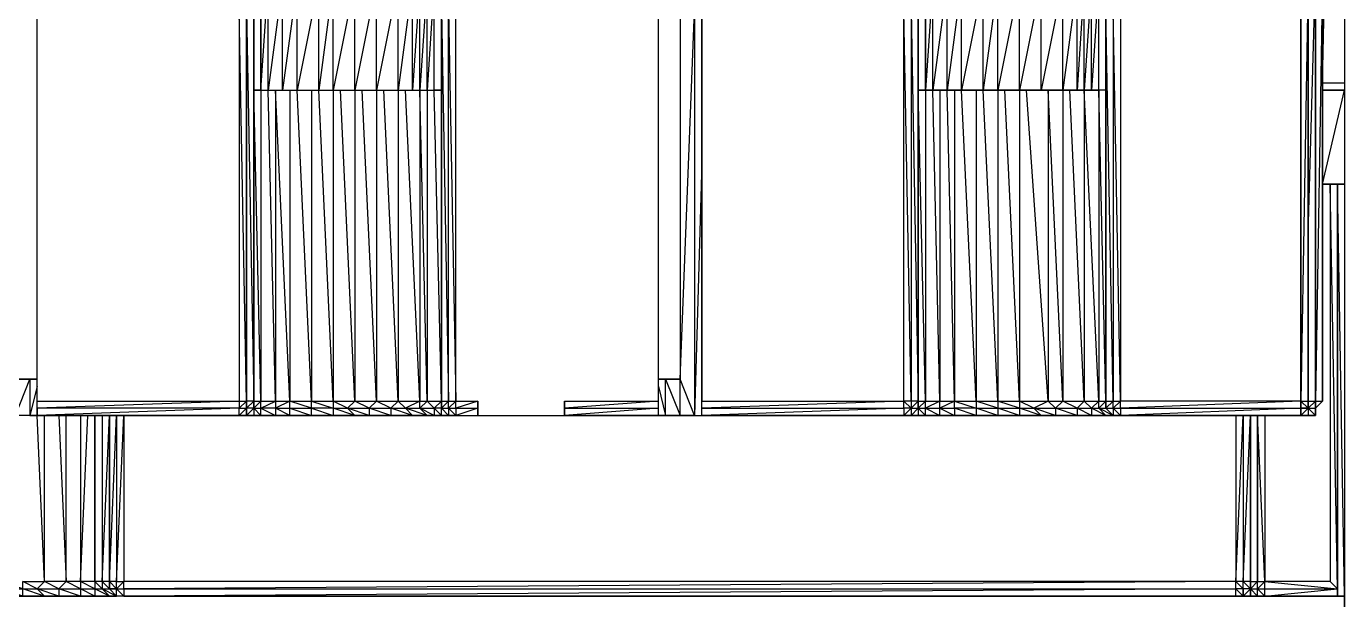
# Model space of a CAD drawing. Header units: millimetres. Extents: x -53 to 53, y -62 to 62.
# Drawn here: x -17 to 52.7, y -19.9 to 10.4 of the extents above; entities that cross this region are included whole.
import ezdxf

# ---------------------------------------------------------------- set-up
doc = ezdxf.new("R2010")
doc.units = ezdxf.units.MM

msp = doc.modelspace()

# ---------------------------------------------------------------- linework, layer by layer
at = {"extrusion": (0, -2e-16, -1), "elevation": 0, "flags": 128}
for points in [[(-51.155, 61.325), (-51.536, 61.707), (-51.536, 60.562), (-51.536, 13.19), (-51.536, 7.442), (-51.536, 13.19), (-51.155, 13.19), (-51.536, 60.562), (-51.155, 60.562), (-51.536, 60.562), (-51.536, 61.707), (-51.155, 61.707), (-51.536, 61.707), (-52.704, 61.707), (-52.704, 62.088), (-51.155, 62.088), (-52.704, 62.088)], [(-52.704, 62.088), (-52.704, 61.707), (-52.704, 7.442), (-51.536, 7.442), (-51.536, 61.707), (-51.536, 48.707)], [(-52.704, 61.707), (-52.704, 7.442), (-51.536, 7.442), (-52.704, 61.707), (-51.536, 61.707)], [(4.973, 12.808), (4.973, 11.259), (4.591, 12.808), (4.591, 11.259), (4.973, 11.259), (4.973, -9.373)], [(4.591, 7.061), (4.591, 11.259), (4.591, 7.061), (4.591, 12.808)], [(4.591, 7.061), (4.21, 7.061), (4.21, 12.808)], [(3.446, 12.808), (4.21, 7.061), (3.446, 7.061), (3.446, 12.808)], [(2.683, 12.808), (3.446, 7.061), (2.683, 7.061), (2.683, 12.808)], [(1.538, 12.808), (2.683, 7.061), (1.538, 7.061), (1.538, 12.808)], [(0.775, 12.808), (1.538, 7.061), (0.775, 7.061), (0.775, 12.808)], [(-0.37, 12.808), (0.775, 7.061), (-0.37, 7.061), (-0.37, 12.808)], [(-1.515, 12.808), (-0.37, 7.061), (-1.515, 7.061), (-1.515, 12.808)], [(-2.66, 12.808), (-1.515, 7.061), (-2.66, 7.061), (-2.66, 12.808)], [(-3.424, 12.808), (-2.66, 7.061), (-3.424, 7.061), (-3.424, 12.808)], [(-3.805, 12.808), (-3.424, 7.061), (-3.805, 7.061), (-3.805, 12.808)], [(-4.187, 12.808), (-3.805, 7.061), (-4.187, 7.061), (-4.187, 12.808)], [(-4.569, 12.808), (-4.187, 7.061), (-4.569, 7.061), (-4.569, 11.259)], [(-30.163, 7.061), (-30.545, 7.061), (-30.545, 11.259), (-30.545, 12.808), (-30.545, 11.259), (-30.545, 7.061)], [(-30.545, 7.061), (-30.926, 7.061), (-30.926, 12.808)], [(-31.69, 12.808), (-30.926, 7.061), (-31.69, 7.061), (-31.69, 12.808)], [(-32.453, 12.808), (-31.69, 7.061), (-32.453, 7.061), (-32.453, 12.808)], [(-33.598, 12.808), (-32.453, 7.061), (-33.598, 7.061), (-33.598, 12.808)], [(-34.361, 12.808), (-33.598, 7.061), (-34.361, 7.061), (-34.361, 12.808)], [(-35.506, 12.808), (-34.361, 7.061), (-35.506, 7.061), (-35.506, 12.808)], [(-36.651, 12.808), (-35.506, 7.061), (-36.651, 7.061), (-36.651, 12.808)], [(-37.796, 12.808), (-36.651, 7.061), (-37.796, 7.061), (-37.796, 12.808)], [(-38.56, 12.808), (-37.796, 7.061), (-38.56, 7.061), (-38.56, 12.808)], [(-38.941, 12.808), (-38.56, 7.061), (-38.941, 7.061), (-38.941, 12.808)], [(-39.323, 12.808), (-38.941, 7.061), (-39.323, 7.061), (-39.323, 12.808)], [(-39.705, 12.808), (-39.323, 7.061), (-39.705, 7.061)], [(-50.391, 13.19), (-50.773, 13.19), (-50.773, -9.373), (-50.773, 13.19), (-50.391, -9.373), (-50.391, 13.19), (-50.01, 13.19), (-49.628, 11.259), (-40.85, 11.259)], [(-50.391, 13.19), (-50.773, 13.19), (-51.155, 13.19), (-51.536, 13.19), (-51.536, -9.373)], [(-50.773, -0.572), (-51.155, 13.19), (-51.536, 13.19), (-51.155, -9.373), (-51.155, 13.19), (-50.773, 13.19), (-50.773, -9.373), (-51.155, -9.373), (-50.773, -9.755), (-51.155, -9.755), (-51.155, -9.373), (-51.155, -9.755)], [(16.423, -9.373), (16.423, 11.259), (5.736, 11.259), (5.736, -9.373), (5.736, -9.755), (16.423, -9.755), (16.423, -10.137), (16.423, -9.755), (16.423, -9.373), (16.423, 11.259), (17.568, 11.259)], [(5.736, -9.373), (5.355, -9.373), (5.736, 11.259), (5.355, 11.259)], [(5.355, -9.755), (4.973, -9.373), (4.973, 11.259), (5.355, 11.259)], [(4.591, 7.061), (4.21, 7.061), (3.446, 7.061), (2.683, 7.061), (1.538, 7.061), (0.775, 7.061), (-0.37, 7.061), (-1.515, 7.061), (-2.66, 7.061), (-3.424, 7.061), (-3.805, 7.061), (-4.187, 7.061), (-4.569, 7.061), (-4.95, 7.061), (-4.569, 7.061), (-4.569, 11.259)], [(-4.95, -9.373), (-4.95, 11.259), (-5.332, 11.259), (-5.714, 11.259), (-16.423, 11.259), (-17.568, 11.259), (-18.331, 11.259), (-18.713, 11.259), (-29.4, 11.259), (-29.781, 11.259), (-30.163, 11.259)], [(-11.461, -10.137), (-11.461, -9.755), (-11.461, -9.373), (-16.423, -9.373), (-16.423, 11.259), (-5.714, 11.259)], [(-16.423, -8.61), (-16.805, -10.137), (-16.423, -10.137), (-16.423, -9.755), (-16.423, -9.373), (-16.423, 11.259), (-17.568, 11.259)], [(-18.331, -10.137), (-18.713, -10.137), (-18.713, -9.755), (-18.713, -9.373), (-18.713, 11.259), (-18.331, 11.259), (-18.331, -10.137), (-17.568, -10.137), (-17.568, -8.206), (-16.805, -8.206), (-17.568, -10.137), (-16.805, -10.137), (-16.805, -8.206), (-16.423, -8.206), (-16.805, -8.206), (-17.568, -8.206)], [(-29.4, -9.755), (-18.713, -10.137), (-18.713, -9.755), (-29.4, -9.755), (-29.4, -9.373), (-29.4, 11.259), (-18.713, 11.259), (-18.713, -9.373)], [(-40.086, 7.061), (-39.705, 7.061), (-39.705, 11.259), (-40.086, 11.259)], [(-39.705, 7.061), (-39.705, 11.259)], [(-40.086, -9.373), (-40.086, -9.755), (-40.468, -10.137), (-39.705, -9.755), (-40.086, -9.755), (-40.086, -9.373), (-40.086, -9.755), (-40.468, -10.137), (-40.85, -10.137), (-40.468, -10.137), (-40.086, -9.755), (-40.086, -9.373), (-40.468, -9.373), (-40.086, 11.259), (-40.468, 11.259), (-40.468, -9.373), (-40.85, -9.373), (-40.468, 11.259), (-40.85, 11.259), (-40.85, -9.373)], [(4.591, 7.061), (4.591, -9.373), (4.973, 7.061)], [(4.973, -9.373), (4.591, -9.373), (3.828, -9.373), (3.065, -9.373), (1.92, -9.373), (0.775, -9.373), (-0.37, -9.373), (-1.515, -9.373), (-2.66, -9.373), (-3.805, -9.373), (-4.187, -9.373), (-4.95, -9.373), (-4.95, 7.061), (-4.95, -9.373), (-4.569, 7.061)], [(3.065, 7.061), (3.065, -9.373), (3.828, 7.061), (3.828, -9.373), (4.21, 7.061)], [(1.92, 7.061), (1.92, -9.373), (2.683, 7.061)], [(0.775, 7.061), (0.775, -9.373), (1.538, 7.061)], [(-0.37, 7.061), (-0.37, -9.373), (0.393, 7.061)], [(-1.515, 7.061), (-1.515, -9.373), (-0.752, 7.061)], [(-2.66, 7.061), (-2.66, -9.373), (-1.897, 7.061)], [(-4.187, 7.061), (-4.187, -9.373), (-3.805, 7.061), (-3.805, -9.373), (-3.042, 7.061)], [(-40.086, 7.061), (-39.705, 7.061), (-39.323, 7.061), (-38.941, 7.061), (-38.56, 7.061), (-37.796, 7.061), (-36.651, 7.061), (-35.506, 7.061), (-34.361, 7.061), (-33.598, 7.061), (-32.453, 7.061), (-31.69, 7.061), (-30.926, 7.061), (-30.545, 7.061), (-30.163, 7.061)], [(-30.545, 7.061), (-30.545, -9.373), (-30.163, 7.061)], [(-31.308, 7.061), (-31.308, -9.373), (-30.926, 7.061)], [(-32.071, 7.061), (-32.071, -9.373), (-31.69, 7.061)], [(-33.216, 7.061), (-33.216, -9.373), (-32.453, 7.061)], [(-34.361, 7.061), (-34.361, -9.373), (-33.598, 7.061)], [(-35.506, 7.061), (-35.506, -9.373), (-34.743, 7.061)], [(-37.796, 7.061), (-37.796, -9.373), (-37.033, 7.061), (-37.033, -9.373), (-35.888, 7.061)], [(-40.086, -9.373), (-40.086, 7.061), (-40.086, -9.373), (-39.705, 7.061), (-39.705, -9.373), (-38.941, 7.061), (-38.941, -9.373), (-38.178, 7.061)], [(-52.704, 7.442), (-52.704, 7.061), (-51.536, 7.061), (-52.704, 7.061)], [(-51.536, 5.534), (-51.536, 7.061), (-51.536, 2.099), (-52.704, 2.099), (-52.704, -19.678), (-52.322, 2.099)], [(-52.704, 7.442), (-52.704, 7.061), (-52.704, 2.099), (-52.704, -19.678), (-52.704, -24.258), (-52.704, -24.64), (-52.704, -25.022)], [(-18.713, 3.244), (-18.331, -10.137), (-17.568, -8.206)], [(-52.322, -19.297), (-51.94, 2.099), (-51.94, -18.915)], [(16.423, -8.61), (16.805, -10.137), (16.423, -10.137), (5.736, -10.137), (4.973, -10.137), (4.591, -10.137), (3.446, -10.137), (2.683, -10.137), (1.156, -10.137), (0.011, -10.137), (-1.134, -10.137), (-2.279, -10.137), (-3.424, -10.137), (-4.187, -10.137), (-4.95, -10.137), (-5.332, -10.137), (-5.714, -10.137), (-6.881, -10.137), (-11.461, -10.137), (-16.423, -10.137), (-16.805, -10.137), (-17.568, -10.137), (-18.331, -10.137), (-18.713, -10.137), (-29.4, -10.137), (-29.781, -10.137), (-30.163, -10.137), (-30.545, -10.137), (-31.69, -10.137), (-32.835, -10.137), (-33.98, -10.137), (-35.125, -10.137), (-36.27, -10.137), (-37.415, -10.137), (-38.56, -10.137), (-39.323, -10.137), (-40.086, -10.137), (-40.468, -10.137), (-40.85, -10.137), (-50.391, -10.137), (-50.773, -10.137)], [(5.736, -10.137), (5.355, -9.755)], [(4.973, -9.373), (5.355, -9.755)], [(4.973, -9.755), (4.973, -10.137)], [(4.591, -10.137), (4.973, -10.137), (4.591, -10.137), (4.973, -9.755)], [(-4.95, -9.373), (-4.569, -9.755), (-4.569, -10.137), (-3.805, -9.755), (-4.569, -9.755), (-4.187, -9.373), (-3.805, -9.755), (-4.187, -10.137), (-3.042, -9.755), (-3.805, -9.755), (-3.805, -9.373), (-3.042, -9.755), (-3.424, -10.137), (-2.279, -9.755), (-3.042, -9.755), (-2.66, -9.373), (-2.279, -9.755), (-2.279, -10.137), (-1.134, -9.755), (-2.279, -9.755), (-1.515, -9.373), (-1.134, -9.755), (-1.134, -10.137), (0.011, -9.755), (-1.134, -9.755), (-0.37, -9.373), (0.011, -9.755), (-0.37, -10.137), (0.775, -9.755), (0.011, -9.755), (0.775, -9.373), (0.775, -9.755), (0.775, -10.137), (1.92, -10.137), (1.156, -10.137), (2.683, -10.137), (1.92, -10.137), (3.065, -10.137), (3.828, -9.755), (4.591, -9.755), (3.828, -9.373), (3.828, -9.755), (3.828, -10.137), (3.065, -10.137), (3.446, -10.137), (2.683, -10.137), (3.065, -10.137), (3.065, -9.755), (1.92, -10.137), (1.92, -9.755), (3.065, -9.373)], [(3.065, -9.755), (1.92, -9.755), (1.92, -9.373), (0.775, -9.755), (1.92, -9.755), (0.775, -10.137), (1.156, -10.137), (0.011, -10.137), (-1.134, -10.137), (-0.37, -10.137), (-1.134, -10.137), (-2.279, -10.137), (-3.424, -10.137), (-2.279, -10.137), (-3.424, -10.137), (-4.187, -10.137), (-3.424, -10.137), (-4.187, -10.137), (-4.95, -10.137), (-4.187, -10.137), (-4.569, -10.137)], [(-4.569, -10.137), (-5.332, -10.137), (-4.95, -10.137), (-5.332, -10.137), (-4.95, -9.755)], [(-4.95, -9.373), (-5.332, -9.373), (-5.714, -9.373), (-5.332, -9.755), (-5.714, -9.755), (-5.714, -10.137), (-5.332, -9.755), (-5.714, -9.755), (-5.714, -9.373), (-6.881, -9.373), (-6.881, -10.137), (-11.461, -10.137), (-11.461, -9.373)], [(-5.332, -10.137), (-4.95, -9.755), (-4.95, -9.373)], [(-30.163, -9.373), (-29.781, -9.373), (-29.781, -9.755), (-29.4, -9.755), (-29.4, -10.137), (-18.713, -10.137)], [(-29.781, -9.373), (-29.4, -9.373), (-29.781, -9.755), (-30.163, -9.755), (-29.781, -10.137), (-29.4, -10.137)], [(-30.163, -9.373), (-30.163, -9.755), (-29.781, -10.137)], [(-30.163, -9.373), (-30.163, -9.755), (-30.163, -10.137), (-29.781, -10.137)], [(-30.163, -9.755), (-30.163, -9.373)], [(-30.163, -9.373), (-30.545, -9.373), (-30.163, -9.755), (-30.545, -9.755)], [(-30.545, -10.137), (-31.69, -10.137), (-31.308, -10.137), (-31.308, -9.755), (-31.308, -9.373), (-32.071, -9.373), (-31.308, -9.755), (-32.071, -9.755), (-32.071, -9.373), (-33.216, -9.755), (-32.071, -9.755)], [(-30.545, -9.755), (-31.308, -9.755), (-32.071, -10.137), (-31.308, -10.137)], [(-32.071, -9.373), (-33.216, -9.373), (-33.216, -9.755), (-33.216, -10.137), (-32.071, -9.755), (-32.071, -10.137), (-32.835, -10.137), (-31.69, -10.137), (-32.071, -10.137), (-33.216, -10.137), (-32.835, -10.137), (-33.98, -10.137), (-33.216, -10.137), (-34.361, -10.137), (-33.98, -10.137), (-35.125, -10.137), (-34.361, -10.137), (-35.506, -10.137), (-35.125, -10.137), (-36.27, -10.137), (-35.506, -10.137), (-36.651, -10.137)], [(-50.773, -9.373), (-50.773, -9.755), (-50.391, -10.137), (-50.773, -9.755), (-50.391, -9.373), (-50.391, -9.755), (-50.391, -9.373), (-40.85, -9.373)], [(-50.391, -9.373), (-50.773, -9.373), (-50.773, -9.755), (-50.391, -9.755)], [(-51.155, -10.137), (-50.773, -9.755), (-50.773, -10.137), (-51.155, -10.137), (-50.773, -10.137)], [(15.278, -19.678), (16.423, -19.297), (15.278, -19.297), (16.041, -18.915), (16.423, -19.297), (16.041, -19.678), (17.186, -19.678), (18.331, -19.297), (17.186, -19.297), (17.186, -18.915), (16.041, -18.915), (16.423, -10.137), (16.805, -10.137), (17.568, -10.137)], [(15.278, -10.137), (14.896, -18.915), (16.041, -18.915), (16.041, -10.137)], [(14.133, -10.137), (14.133, -18.915), (14.896, -18.915), (14.896, -10.137)], [(12.988, -10.137), (12.988, -18.915), (13.37, -18.915), (13.37, -10.137), (13.37, -18.915), (14.133, -18.915), (13.751, -10.137)], [(12.606, -18.915), (12.988, -18.915), (12.606, -10.137)], [(12.606, -18.915), (12.606, -10.137), (12.606, -18.915), (12.225, -10.137), (12.225, -18.915), (11.843, -10.137), (11.843, -18.915)], [(-38.56, -10.137), (-37.415, -10.137), (-36.651, -10.137)], [(-40.85, -10.137), (-40.468, -10.137)], [(-46.956, -10.137), (-46.956, -18.915), (-47.338, -19.297), (-47.338, -18.915), (-47.72, -19.297), (-47.338, -19.297), (-47.338, -19.678)], [(-47.338, -10.137), (-47.338, -18.915), (-47.72, -10.137), (-47.72, -18.915), (-47.338, -18.915)], [(-48.483, -10.137), (-48.483, -18.915), (-48.101, -10.137)], [(16.041, -19.678), (17.186, -19.297), (16.423, -19.297), (17.186, -18.915)], [(15.278, -19.297), (15.278, -19.678), (16.041, -19.678)], [(14.133, -19.678), (15.278, -19.297)], [(14.133, -19.297), (14.133, -19.678), (15.278, -19.678)], [(13.37, -19.297), (13.37, -19.678), (14.133, -19.678)], [(12.988, -19.297), (12.606, -19.678), (13.37, -19.678), (14.133, -19.297)], [(12.606, -19.297), (12.225, -19.678), (12.606, -19.678), (13.37, -19.297)], [(12.225, -19.678), (12.988, -19.297)], [(11.843, -19.297), (11.843, -19.678), (12.225, -19.678), (12.606, -19.297)], [(-46.956, -18.915), (11.843, -18.915), (12.225, -19.297)], [(12.225, -18.915), (11.843, -18.915)], [(-47.72, -19.297), (-47.338, -19.678), (-46.956, -19.678)], [(-47.72, -18.915), (-47.72, -19.297), (-47.338, -19.678)], [(-47.72, -18.915), (-47.72, -19.297), (-47.338, -19.678)], [(-47.72, -18.915), (-48.101, -18.915), (-48.483, -18.915), (-48.101, -19.297), (-48.483, -19.297), (-48.483, -18.915)], [(-47.72, -19.678), (-48.483, -19.678), (-48.101, -19.678), (-48.101, -19.297), (-48.483, -19.678), (-48.101, -19.678)], [(-48.483, -19.678), (-52.322, -19.297)], [(-48.483, -19.678), (-48.483, -19.297), (-52.322, -19.297)], [(-48.483, -19.297), (-52.322, -19.297)], [(-52.704, -24.258), (-52.704, -19.678), (-48.483, -19.678), (-47.72, -19.678), (-47.338, -19.678), (-46.956, -19.678), (11.843, -19.678), (12.225, -19.678), (12.606, -19.678), (13.37, -19.678), (14.515, -19.678), (15.66, -19.678), (16.805, -19.678), (18.331, -19.678)]]:
    msp.add_lwpolyline(points, dxfattribs=at)
for points in [[(4.591, 7.061), (4.591, 12.808), (4.591, 7.061)], [(4.591, 7.061), (4.21, 12.808), (4.591, 12.808)], [(-30.545, 7.061), (-30.545, 12.808), (-30.545, 7.061)], [(-30.545, 7.061), (-30.545, 12.808), (-30.926, 12.808)], [(-50.391, -9.373), (-50.391, 13.19)], [(-51.155, -9.373), (-51.155, 13.19)], [(-51.536, -9.373), (-51.536, 13.19)], [(5.355, -9.373), (5.355, 11.259)], [(5.355, -9.373), (5.355, 11.259), (4.973, -9.373)], [(-4.95, 11.259), (-4.95, -9.373)], [(-4.95, 11.259), (-5.332, -9.373), (-5.332, 11.259), (-4.95, 11.259)], [(-5.332, 11.259), (-5.714, -9.373), (-5.714, 11.259), (-5.332, 11.259)], [(-17.568, -8.206), (-18.331, 11.259), (-17.568, 11.259)], [(-29.781, -9.373), (-29.4, 11.259), (-29.781, 11.259), (-30.163, -9.373), (-30.163, 11.259), (-29.781, 11.259)], [(-30.163, -9.373), (-30.163, 11.259)], [(-40.086, -9.373), (-40.086, 11.259), (-40.086, -9.373)], [(-40.086, 11.259), (-40.086, -9.373)], [(4.973, 7.061), (4.591, 7.061)], [(4.973, 7.061), (4.973, -9.373), (4.973, 7.061)], [(-30.163, 7.061), (-30.163, -9.373), (-30.163, 7.061)], [(-52.704, 2.099), (-51.536, 2.099), (-52.704, 7.061)], [(-52.322, -19.297), (-52.322, 2.099), (-52.322, -19.678)], [(16.805, -10.137), (17.568, -10.137), (16.805, -8.206), (17.568, -8.206), (16.805, -8.206), (16.423, -8.206), (16.805, -8.206)], [(16.423, -9.373), (5.736, -9.373), (16.423, -9.755)], [(16.423, -10.137), (5.736, -10.137), (5.736, -9.755)], [(5.355, -9.755), (5.355, -9.373), (5.736, -9.755)], [(5.355, -9.755), (5.355, -10.137), (5.736, -10.137)], [(5.736, -10.137), (5.355, -9.755), (5.355, -10.137)], [(5.355, -9.755), (5.355, -9.373)], [(4.973, -9.373), (4.973, -9.755), (4.973, -10.137), (5.355, -10.137), (4.973, -9.755), (5.355, -9.755)], [(5.355, -9.755), (5.355, -10.137)], [(4.973, -9.373), (4.973, -9.755)], [(4.591, -9.373), (4.973, -9.755), (4.591, -9.755)], [(4.591, -10.137), (3.828, -10.137), (4.591, -10.137), (4.591, -9.755), (3.828, -10.137), (3.446, -10.137)], [(3.065, -9.373), (3.828, -9.755), (3.065, -9.755)], [(-4.569, -9.755), (-4.95, -10.137), (-4.95, -9.755), (-4.95, -9.373), (-4.95, -9.755)], [(-4.95, -9.755), (-4.95, -9.373)], [(-4.95, -9.755), (-5.332, -9.755), (-5.332, -9.373), (-4.95, -9.755)], [(-5.332, -10.137), (-4.95, -9.755), (-5.332, -9.755)], [(-5.714, -9.755), (-6.881, -9.755), (-5.714, -10.137), (-6.881, -10.137), (-6.881, -9.373)], [(-11.461, -9.755), (-11.461, -9.373), (-11.461, -10.137), (-11.461, -9.755), (-16.423, -9.755), (-16.423, -9.373)], [(-16.423, -10.137), (-16.423, -9.755), (-11.461, -10.137)], [(-18.713, -9.373), (-29.4, -9.373), (-18.713, -9.755)], [(-29.4, -10.137), (-29.781, -9.755), (-29.781, -10.137), (-29.4, -10.137)], [(-29.781, -9.755), (-30.163, -9.373)], [(-30.163, -9.755), (-29.781, -10.137), (-30.163, -9.755)], [(-30.163, -9.755), (-30.163, -9.373)], [(-30.163, -9.755), (-30.163, -10.137), (-30.545, -10.137), (-30.163, -10.137), (-30.545, -10.137)], [(-30.545, -9.755), (-31.308, -10.137), (-30.545, -10.137), (-30.545, -9.755), (-30.545, -9.373), (-31.308, -9.373)], [(-34.361, -10.137), (-33.216, -9.755), (-34.361, -9.755), (-33.216, -9.373), (-34.361, -9.373), (-34.361, -9.755)], [(-35.506, -10.137), (-34.361, -9.755), (-35.506, -9.755), (-34.361, -9.373), (-35.506, -9.373), (-35.506, -9.755)], [(-35.506, -9.755), (-36.27, -9.755), (-35.506, -9.373), (-37.033, -9.373), (-36.27, -9.755), (-36.651, -10.137)], [(-36.27, -9.755), (-37.415, -9.755), (-37.033, -9.373), (-37.796, -9.373), (-37.415, -9.755), (-37.415, -10.137)], [(-37.415, -9.755), (-38.56, -9.755), (-37.796, -9.373), (-38.941, -9.373), (-38.56, -9.755), (-38.56, -10.137)], [(-38.56, -9.755), (-39.323, -9.755), (-38.941, -9.373), (-39.705, -9.373), (-39.323, -9.755), (-39.323, -10.137)], [(-39.323, -9.755), (-39.705, -9.755), (-39.705, -9.373), (-40.086, -9.373), (-39.705, -9.755), (-40.086, -10.137)], [(-40.086, -9.755), (-40.086, -9.373), (-40.086, -9.755)], [(-40.086, -9.755), (-40.468, -9.755), (-40.468, -9.373), (-40.086, -9.755)], [(-40.468, -10.137), (-40.086, -9.755), (-40.468, -9.755)], [(-40.468, -9.755), (-40.85, -9.755), (-40.85, -10.137), (-40.468, -9.755), (-40.85, -9.755), (-40.85, -9.373)], [(-50.391, -9.755), (-50.391, -9.373), (-40.85, -9.755)], [(-50.391, -10.137), (-50.391, -9.755), (-40.85, -10.137)], [(-50.391, -9.755), (-50.391, -10.137), (-50.391, -9.755)], [(-50.391, -9.755), (-50.773, -9.755)], [(-50.773, -9.755), (-50.773, -9.373)], [(-51.155, -9.755), (-51.155, -9.373), (-51.536, -9.373)], [(-51.155, -9.755), (-51.536, -9.373)], [(-51.155, -10.137), (-51.155, -9.755)], [(16.423, -10.137), (5.736, -10.137)], [(12.606, -18.915), (12.606, -10.137)], [(5.355, -10.137), (5.736, -10.137)], [(4.973, -10.137), (5.736, -10.137), (4.973, -10.137)], [(0.775, -10.137), (0.011, -10.137), (-0.37, -10.137), (0.775, -10.137)], [(-2.279, -10.137), (-1.134, -10.137), (-2.279, -10.137)], [(-4.95, -10.137), (-4.569, -10.137)], [(-5.332, -10.137), (-4.95, -10.137), (-5.714, -10.137)], [(-5.332, -10.137), (-5.714, -10.137)], [(-16.423, -10.137), (-11.461, -10.137), (-16.423, -10.137)], [(-18.713, -10.137), (-29.4, -10.137)], [(-29.4, -10.137), (-29.781, -10.137)], [(-30.163, -10.137), (-29.781, -10.137), (-30.163, -10.137)], [(-36.27, -10.137), (-36.651, -10.137), (-37.415, -10.137)], [(-38.56, -10.137), (-39.323, -10.137)], [(-39.323, -10.137), (-40.086, -10.137)], [(-40.086, -10.137), (-40.468, -10.137)], [(-50.391, -10.137), (-40.85, -10.137), (-50.391, -10.137)], [(-46.956, -18.915), (-47.338, -10.137), (-47.338, -18.915)], [(-47.72, -18.915), (-47.72, -10.137)], [(-47.72, -18.915), (-47.72, -10.137)], [(-47.72, -10.137), (-47.72, -18.915), (-47.72, -10.137)], [(-48.101, -10.137), (-48.101, -18.915), (-48.101, -10.137)], [(-50.773, -10.137), (-50.391, -10.137)], [(-50.773, -10.137), (-51.155, -10.137)], [(18.331, -19.678), (16.805, -19.678), (17.186, -19.678), (17.186, -19.297), (18.331, -18.915), (18.331, -19.297), (19.476, -19.297), (18.331, -19.678), (18.331, -19.297), (19.476, -18.915), (19.476, -19.297), (19.476, -19.678)], [(15.278, -19.297), (14.133, -19.297), (14.896, -18.915)], [(14.133, -19.297), (13.37, -19.297), (14.133, -18.915)], [(13.37, -19.297), (12.988, -19.297), (13.37, -18.915)], [(12.988, -18.915), (12.988, -19.297), (12.606, -19.297)], [(12.606, -19.297), (12.606, -18.915)], [(12.606, -18.915), (12.225, -19.297), (12.606, -19.297), (12.225, -19.297), (11.843, -19.678), (12.225, -19.678), (12.225, -19.297), (12.225, -18.915)], [(12.606, -18.915), (12.606, -19.297)], [(11.843, -19.297), (11.843, -18.915), (12.225, -19.297)], [(-46.956, -19.297), (-46.956, -18.915), (11.843, -19.297)], [(-46.956, -19.678), (-46.956, -19.297), (11.843, -19.678)], [(-47.338, -19.297), (-46.956, -19.297), (-47.338, -19.678), (-47.338, -19.297)], [(-47.338, -19.678), (-47.72, -19.297), (-47.338, -19.678)], [(-47.338, -19.678), (-47.72, -19.297), (-47.72, -19.678)], [(-47.72, -19.297), (-47.72, -18.915)], [(-47.72, -19.678), (-47.72, -19.297), (-47.72, -18.915), (-47.72, -19.297), (-48.101, -19.678)], [(-48.101, -18.915), (-47.72, -19.297), (-48.101, -19.297), (-48.101, -18.915)], [(-48.483, -18.915), (-52.322, -19.297), (-51.94, -18.915)], [(16.805, -19.678), (16.041, -19.678), (15.66, -19.678)], [(15.66, -19.678), (15.278, -19.678), (14.515, -19.678)], [(14.515, -19.678), (14.133, -19.678), (13.37, -19.678)], [(13.37, -19.678), (12.606, -19.678), (13.37, -19.678)], [(12.606, -19.678), (12.225, -19.678), (12.606, -19.678)], [(-46.956, -19.678), (11.843, -19.678), (-46.956, -19.678)], [(-47.338, -19.678), (-46.956, -19.678), (-47.338, -19.678)], [(-46.956, -19.678), (-47.338, -19.678)], [(-47.72, -19.678), (-47.338, -19.678), (-47.72, -19.678)], [(-52.704, -19.678), (-48.483, -19.678), (-52.704, -19.678)], [(-52.704, -19.678), (-52.322, -19.678), (-48.483, -19.678)]]:
    msp.add_lwpolyline(points, close=True, dxfattribs=at)

doc.saveas('drawing.dxf')
